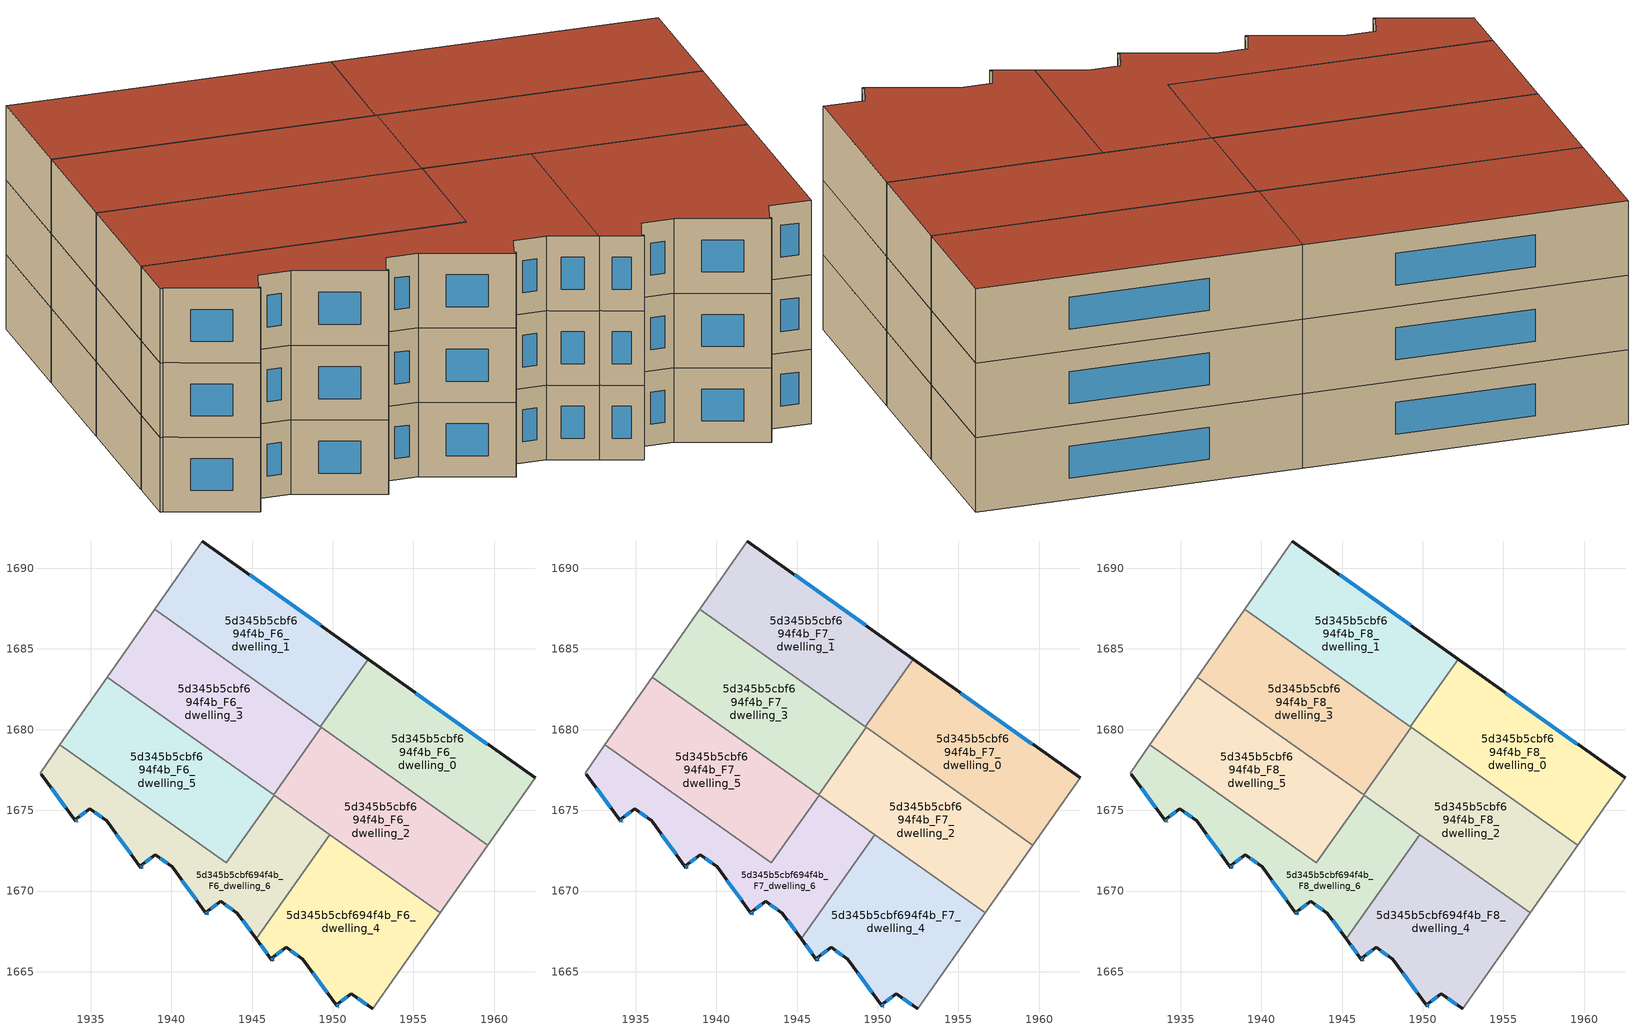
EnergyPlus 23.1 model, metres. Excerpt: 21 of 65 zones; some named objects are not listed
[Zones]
5d345b5cbf694f4b_F6_dwelling_0
 floor to 5d345b5cbf694f4b_F5_dwelling_0 (EU_floor_Construction): 1962.53,1677.01 1959.62,1672.85 1949.24,1680.19 1952.2,1684.37 z18
 wall outside (EU_wall_Construction): 1962.53,1677.01 1952.2,1684.37 z18:21
 wall to 5d345b5cbf694f4b_F6_dwelling_1 (EU_wall_Construction): 1952.2,1684.37 1949.24,1680.19 z18:21
 wall adiabatic (EU_wall_Construction): 1959.62,1672.85 1962.53,1677.01 z18:21
 wall to 5d345b5cbf694f4b_F6_dwelling_2 (EU_wall_Construction): 1949.3,1680.14 1959.62,1672.85 z18:21
 wall to 5d345b5cbf694f4b_F6_dwelling_3 (EU_wall_Construction): 1949.24,1680.19 1949.3,1680.14 z18:21
 window (EU_Window_Construction): 1959.58,1679.11 1955.15,1682.27 z18.86:20.14
5d345b5cbf694f4b_F6_dwelling_1
 floor to 5d345b5cbf694f4b_F5_dwelling_1 (EU_floor_Construction): 1952.2,1684.37 1949.24,1680.19 1938.97,1687.45 1941.93,1691.68 z18
 wall outside (EU_wall_Construction): 1952.2,1684.37 1941.93,1691.68 z18:21
 wall adiabatic (EU_wall_Construction): 1941.93,1691.68 1938.97,1687.45 z18:21
 wall to 5d345b5cbf694f4b_F6_dwelling_3 (EU_wall_Construction): 1938.97,1687.45 1949.24,1680.19 z18:21
 window (EU_Window_Construction): 1949.26,1686.46 1944.86,1689.59 z18.86:20.14
5d345b5cbf694f4b_F6_dwelling_2
 floor to 5d345b5cbf694f4b_F5_dwelling_2 (EU_floor_Construction): 1959.62,1672.85 1956.67,1668.65 1946.34,1675.96 1949.3,1680.14 z18
 wall to 5d345b5cbf694f4b_F6_dwelling_3 (EU_wall_Construction): 1949.3,1680.14 1946.34,1675.96 z18:21
 wall adiabatic (EU_wall_Construction): 1956.67,1668.65 1959.62,1672.85 z18:21
 wall to 5d345b5cbf694f4b_F6_dwelling_4 (EU_wall_Construction): 1949.82,1673.5 1956.67,1668.65 z18:21
 wall to 5d345b5cbf694f4b_F6_dwelling_6 (EU_wall_Construction): 1946.36,1675.95 1949.82,1673.5 z18:21
 wall to 5d345b5cbf694f4b_F6_dwelling_5 (EU_wall_Construction): 1946.34,1675.96 1946.36,1675.95 z18:21
5d345b5cbf694f4b_F6_dwelling_3
 floor to 5d345b5cbf694f4b_F5_dwelling_3 (EU_floor_Construction): 1949.3,1680.14 1946.34,1675.96 1936.03,1683.25 1938.97,1687.45 z18
 wall adiabatic (EU_wall_Construction): 1938.97,1687.45 1936.03,1683.25 z18:21
 wall to 5d345b5cbf694f4b_F6_dwelling_5 (EU_wall_Construction): 1936.03,1683.25 1946.34,1675.96 z18:21
5d345b5cbf694f4b_F6_dwelling_4
 floor to 5d345b5cbf694f4b_F5_dwelling_4 (EU_floor_Construction): 1956.67,1668.65 1952.49,1662.7 1951.16,1663.64 1950.29,1663 1950.35,1662.91 1950.27,1662.86 1948.14,1665.77 1947.11,1666.5 1946.24,1665.86 1946.3,1665.78 1946.22,1665.72 1945.25,1667.05 1949.82,1673.5 z18
 wall outside (EU_wall_Construction): 1945.25,1667.05 1946.22,1665.72 1946.3,1665.78 1946.24,1665.86 1947.11,1666.5 1948.14,1665.77 1950.27,1662.86 1950.35,1662.91 1950.29,1663 1951.16,1663.64 1952.49,1662.7 z18:21
 wall to 5d345b5cbf694f4b_F6_dwelling_6 (EU_wall_Construction): 1949.82,1673.5 1945.25,1667.05 z18:21
 wall adiabatic (EU_wall_Construction): 1952.49,1662.7 1956.67,1668.65 z18:21
 window (EU_Window_Construction): 1950.29,1662.87 1950.33,1662.9 / 1948.75,1664.94 1949.66,1663.69 / 1947.4,1666.29 1947.85,1665.98 / 1946.49,1666.04 1946.86,1666.32 / 1946.28,1665.8 1946.26,1665.84 / 1946.24,1665.74 1946.28,1665.76 / 1945.53,1666.67 1945.94,1666.1 / 1951.54,1663.37 1952.11,1662.97 / 1950.54,1663.18 1950.91,1663.46 / 1950.33,1662.94 1950.31,1662.97 z18.86:20.14
5d345b5cbf694f4b_F6_dwelling_5
 floor to 5d345b5cbf694f4b_F5_dwelling_5 (EU_floor_Construction): 1946.36,1675.95 1943.4,1671.76 1933.09,1679.05 1936.03,1683.25 z18
 wall to 5d345b5cbf694f4b_F6_dwelling_6 (EU_wall_Construction): 1933.09,1679.05 1943.4,1671.76 1946.36,1675.95 z18:21
 wall adiabatic (EU_wall_Construction): 1936.03,1683.25 1933.09,1679.05 z18:21
5d345b5cbf694f4b_F6_dwelling_6
 floor to 5d345b5cbf694f4b_F5_dwelling_6 (EU_floor_Construction): 1946.36,1675.95 1949.82,1673.5 1945.25,1667.05 1944.09,1668.63 1943.06,1669.37 1942.19,1668.72 1942.25,1668.64 1942.17,1668.58 1940.04,1671.5 1939.01,1672.23 1938.14,1671.59 1938.2,1671.51 1938.12,1671.45 1935.99,1674.36 1934.96,1675.1 1934.09,1674.45 1934.15,1674.37 1934.07,1674.31 1931.94,1677.23 1931.86,1677.29 1933.09,1679.05 1943.4,1671.76 z18
 wall outside (EU_wall_Construction): 1931.94,1677.23 1934.07,1674.31 1934.15,1674.37 1934.09,1674.45 1934.96,1675.1 1935.99,1674.36 1938.12,1671.45 1938.2,1671.51 1938.14,1671.59 1939.01,1672.23 1940.04,1671.5 1942.17,1668.58 1942.25,1668.64 1942.19,1668.72 1943.06,1669.37 1944.09,1668.63 1945.25,1667.05 z18:21
 wall adiabatic (EU_wall_Construction): 1933.09,1679.05 1931.86,1677.29 1931.94,1677.23 z18:21
 window (EU_Window_Construction): 1942.44,1668.91 1942.81,1669.18 / 1942.23,1668.67 1942.21,1668.7 / 1942.19,1668.6 1942.23,1668.63 / 1940.65,1670.67 1941.56,1669.42 / 1939.3,1672.02 1939.75,1671.71 / 1938.39,1671.77 1938.76,1672.05 / 1938.18,1671.53 1938.16,1671.57 / 1938.14,1671.47 1938.18,1671.49 / 1936.6,1673.53 1937.51,1672.28 / 1935.25,1674.89 1935.7,1674.57 / 1934.34,1674.64 1934.71,1674.91 / 1934.13,1674.4 1934.11,1674.43 / 1934.09,1674.33 1934.13,1674.36 / 1932.55,1676.4 1933.46,1675.15 / 1944.42,1668.18 1944.92,1667.5 / 1943.35,1669.16 1943.8,1668.84 z18.86:20.14
5d345b5cbf694f4b_F7_dwelling_0
 floor to 5d345b5cbf694f4b_F6_dwelling_0 (EU_floor_Construction): 1962.53,1677.01 1959.62,1672.85 1949.24,1680.19 1952.2,1684.37 z21
 wall outside (EU_wall_Construction): 1962.53,1677.01 1952.2,1684.37 z21:24
 wall to 5d345b5cbf694f4b_F7_dwelling_1 (EU_wall_Construction): 1952.2,1684.37 1949.24,1680.19 z21:24
 wall adiabatic (EU_wall_Construction): 1959.62,1672.85 1962.53,1677.01 z21:24
 wall to 5d345b5cbf694f4b_F7_dwelling_2 (EU_wall_Construction): 1949.3,1680.14 1959.62,1672.85 z21:24
 wall to 5d345b5cbf694f4b_F7_dwelling_3 (EU_wall_Construction): 1949.24,1680.19 1949.3,1680.14 z21:24
 window (EU_Window_Construction): 1959.58,1679.11 1955.15,1682.27 z21.86:23.14
5d345b5cbf694f4b_F7_dwelling_1
 floor to 5d345b5cbf694f4b_F6_dwelling_1 (EU_floor_Construction): 1952.2,1684.37 1949.24,1680.19 1938.97,1687.45 1941.93,1691.68 z21
 wall outside (EU_wall_Construction): 1952.2,1684.37 1941.93,1691.68 z21:24
 wall adiabatic (EU_wall_Construction): 1941.93,1691.68 1938.97,1687.45 z21:24
 wall to 5d345b5cbf694f4b_F7_dwelling_3 (EU_wall_Construction): 1938.97,1687.45 1949.24,1680.19 z21:24
 window (EU_Window_Construction): 1949.26,1686.46 1944.86,1689.59 z21.86:23.14
5d345b5cbf694f4b_F7_dwelling_2
 floor to 5d345b5cbf694f4b_F6_dwelling_2 (EU_floor_Construction): 1959.62,1672.85 1956.67,1668.65 1946.34,1675.96 1949.3,1680.14 z21
 wall to 5d345b5cbf694f4b_F7_dwelling_3 (EU_wall_Construction): 1949.3,1680.14 1946.34,1675.96 z21:24
 wall adiabatic (EU_wall_Construction): 1956.67,1668.65 1959.62,1672.85 z21:24
 wall to 5d345b5cbf694f4b_F7_dwelling_4 (EU_wall_Construction): 1949.82,1673.5 1956.67,1668.65 z21:24
 wall to 5d345b5cbf694f4b_F7_dwelling_6 (EU_wall_Construction): 1946.36,1675.95 1949.82,1673.5 z21:24
 wall to 5d345b5cbf694f4b_F7_dwelling_5 (EU_wall_Construction): 1946.34,1675.96 1946.36,1675.95 z21:24
5d345b5cbf694f4b_F7_dwelling_3
 floor to 5d345b5cbf694f4b_F6_dwelling_3 (EU_floor_Construction): 1949.3,1680.14 1946.34,1675.96 1936.03,1683.25 1938.97,1687.45 z21
 wall adiabatic (EU_wall_Construction): 1938.97,1687.45 1936.03,1683.25 z21:24
 wall to 5d345b5cbf694f4b_F7_dwelling_5 (EU_wall_Construction): 1936.03,1683.25 1946.34,1675.96 z21:24
5d345b5cbf694f4b_F7_dwelling_4
 floor to 5d345b5cbf694f4b_F6_dwelling_4 (EU_floor_Construction): 1956.67,1668.65 1952.49,1662.7 1951.16,1663.64 1950.29,1663 1950.35,1662.91 1950.27,1662.86 1948.14,1665.77 1947.11,1666.5 1946.24,1665.86 1946.3,1665.78 1946.22,1665.72 1945.25,1667.05 1949.82,1673.5 z21
 wall outside (EU_wall_Construction): 1945.25,1667.05 1946.22,1665.72 1946.3,1665.78 1946.24,1665.86 1947.11,1666.5 1948.14,1665.77 1950.27,1662.86 1950.35,1662.91 1950.29,1663 1951.16,1663.64 1952.49,1662.7 z21:24
 wall to 5d345b5cbf694f4b_F7_dwelling_6 (EU_wall_Construction): 1949.82,1673.5 1945.25,1667.05 z21:24
 wall adiabatic (EU_wall_Construction): 1952.49,1662.7 1956.67,1668.65 z21:24
 window (EU_Window_Construction): 1950.29,1662.87 1950.33,1662.9 / 1948.75,1664.94 1949.66,1663.69 / 1947.4,1666.29 1947.85,1665.98 / 1946.49,1666.04 1946.86,1666.32 / 1946.28,1665.8 1946.26,1665.84 / 1946.24,1665.74 1946.28,1665.76 / 1945.53,1666.67 1945.94,1666.1 / 1951.54,1663.37 1952.11,1662.97 / 1950.54,1663.18 1950.91,1663.46 / 1950.33,1662.94 1950.31,1662.97 z21.86:23.14
5d345b5cbf694f4b_F7_dwelling_5
 floor to 5d345b5cbf694f4b_F6_dwelling_5 (EU_floor_Construction): 1946.36,1675.95 1943.4,1671.76 1933.09,1679.05 1936.03,1683.25 z21
 wall to 5d345b5cbf694f4b_F7_dwelling_6 (EU_wall_Construction): 1933.09,1679.05 1943.4,1671.76 1946.36,1675.95 z21:24
 wall adiabatic (EU_wall_Construction): 1936.03,1683.25 1933.09,1679.05 z21:24
5d345b5cbf694f4b_F7_dwelling_6
 floor to 5d345b5cbf694f4b_F6_dwelling_6 (EU_floor_Construction): 1946.36,1675.95 1949.82,1673.5 1945.25,1667.05 1944.09,1668.63 1943.06,1669.37 1942.19,1668.72 1942.25,1668.64 1942.17,1668.58 1940.04,1671.5 1939.01,1672.23 1938.14,1671.59 1938.2,1671.51 1938.12,1671.45 1935.99,1674.36 1934.96,1675.1 1934.09,1674.45 1934.15,1674.37 1934.07,1674.31 1931.94,1677.23 1931.86,1677.29 1933.09,1679.05 1943.4,1671.76 z21
 wall outside (EU_wall_Construction): 1931.94,1677.23 1934.07,1674.31 1934.15,1674.37 1934.09,1674.45 1934.96,1675.1 1935.99,1674.36 1938.12,1671.45 1938.2,1671.51 1938.14,1671.59 1939.01,1672.23 1940.04,1671.5 1942.17,1668.58 1942.25,1668.64 1942.19,1668.72 1943.06,1669.37 1944.09,1668.63 1945.25,1667.05 z21:24
 wall adiabatic (EU_wall_Construction): 1933.09,1679.05 1931.86,1677.29 1931.94,1677.23 z21:24
 window (EU_Window_Construction): 1942.44,1668.91 1942.81,1669.18 / 1942.23,1668.67 1942.21,1668.7 / 1942.19,1668.6 1942.23,1668.63 / 1940.65,1670.67 1941.56,1669.42 / 1939.3,1672.02 1939.75,1671.71 / 1938.39,1671.77 1938.76,1672.05 / 1938.18,1671.53 1938.16,1671.57 / 1938.14,1671.47 1938.18,1671.49 / 1936.6,1673.53 1937.51,1672.28 / 1935.25,1674.89 1935.7,1674.57 / 1934.34,1674.64 1934.71,1674.91 / 1934.13,1674.4 1934.11,1674.43 / 1934.09,1674.33 1934.13,1674.36 / 1932.55,1676.4 1933.46,1675.15 / 1944.42,1668.18 1944.92,1667.5 / 1943.35,1669.16 1943.8,1668.84 z21.86:23.14
5d345b5cbf694f4b_F8_dwelling_0
 floor to 5d345b5cbf694f4b_F7_dwelling_0 (EU_floor_Construction): 1962.53,1677.01 1959.62,1672.85 1949.24,1680.19 1952.2,1684.37 z24
 wall outside (EU_wall_Construction): 1962.53,1677.01 1952.2,1684.37 z24:27
 wall to 5d345b5cbf694f4b_F8_dwelling_1 (EU_wall_Construction): 1952.2,1684.37 1949.24,1680.19 z24:27
 wall adiabatic (EU_wall_Construction): 1959.62,1672.85 1962.53,1677.01 z24:27
 wall to 5d345b5cbf694f4b_F8_dwelling_2 (EU_wall_Construction): 1949.3,1680.14 1959.62,1672.85 z24:27
 wall to 5d345b5cbf694f4b_F8_dwelling_3 (EU_wall_Construction): 1949.24,1680.19 1949.3,1680.14 z24:27
 window (EU_Window_Construction): 1959.58,1679.11 1955.15,1682.27 z24.86:26.14
 roof outside (EU_roof_Construction): 1959.62,1672.85 1962.53,1677.01 1952.2,1684.37 1949.24,1680.19 z27
5d345b5cbf694f4b_F8_dwelling_1
 floor to 5d345b5cbf694f4b_F7_dwelling_1 (EU_floor_Construction): 1952.2,1684.37 1949.24,1680.19 1938.97,1687.45 1941.93,1691.68 z24
 wall outside (EU_wall_Construction): 1952.2,1684.37 1941.93,1691.68 z24:27
 wall adiabatic (EU_wall_Construction): 1941.93,1691.68 1938.97,1687.45 z24:27
 wall to 5d345b5cbf694f4b_F8_dwelling_3 (EU_wall_Construction): 1938.97,1687.45 1949.24,1680.19 z24:27
 window (EU_Window_Construction): 1949.26,1686.46 1944.86,1689.59 z24.86:26.14
 roof outside (EU_roof_Construction): 1949.24,1680.19 1952.2,1684.37 1941.93,1691.68 1938.97,1687.45 z27
5d345b5cbf694f4b_F8_dwelling_2
 floor to 5d345b5cbf694f4b_F7_dwelling_2 (EU_floor_Construction): 1959.62,1672.85 1956.67,1668.65 1946.34,1675.96 1949.3,1680.14 z24
 wall to 5d345b5cbf694f4b_F8_dwelling_3 (EU_wall_Construction): 1949.3,1680.14 1946.34,1675.96 z24:27
 wall adiabatic (EU_wall_Construction): 1956.67,1668.65 1959.62,1672.85 z24:27
 wall to 5d345b5cbf694f4b_F8_dwelling_4 (EU_wall_Construction): 1949.82,1673.5 1956.67,1668.65 z24:27
 wall to 5d345b5cbf694f4b_F8_dwelling_6 (EU_wall_Construction): 1946.36,1675.95 1949.82,1673.5 z24:27
 wall to 5d345b5cbf694f4b_F8_dwelling_5 (EU_wall_Construction): 1946.34,1675.96 1946.36,1675.95 z24:27
 roof outside (EU_roof_Construction): 1956.67,1668.65 1959.62,1672.85 1949.3,1680.14 1946.34,1675.96 z27
5d345b5cbf694f4b_F8_dwelling_3
 floor to 5d345b5cbf694f4b_F7_dwelling_3 (EU_floor_Construction): 1949.3,1680.14 1946.34,1675.96 1936.03,1683.25 1938.97,1687.45 z24
 wall adiabatic (EU_wall_Construction): 1938.97,1687.45 1936.03,1683.25 z24:27
 wall to 5d345b5cbf694f4b_F8_dwelling_5 (EU_wall_Construction): 1936.03,1683.25 1946.34,1675.96 z24:27
 roof outside (EU_roof_Construction): 1946.34,1675.96 1949.3,1680.14 1938.97,1687.45 1936.03,1683.25 z27
5d345b5cbf694f4b_F8_dwelling_4
 floor to 5d345b5cbf694f4b_F7_dwelling_4 (EU_floor_Construction): 1956.67,1668.65 1952.49,1662.7 1951.16,1663.64 1950.29,1663 1950.35,1662.91 1950.27,1662.86 1948.14,1665.77 1947.11,1666.5 1946.24,1665.86 1946.3,1665.78 1946.22,1665.72 1945.25,1667.05 1949.82,1673.5 z24
 wall outside (EU_wall_Construction): 1945.25,1667.05 1946.22,1665.72 1946.3,1665.78 1946.24,1665.86 1947.11,1666.5 1948.14,1665.77 1950.27,1662.86 1950.35,1662.91 1950.29,1663 1951.16,1663.64 1952.49,1662.7 z24:27
 wall to 5d345b5cbf694f4b_F8_dwelling_6 (EU_wall_Construction): 1949.82,1673.5 1945.25,1667.05 z24:27
 wall adiabatic (EU_wall_Construction): 1952.49,1662.7 1956.67,1668.65 z24:27
 window (EU_Window_Construction): 1950.29,1662.87 1950.33,1662.9 / 1948.75,1664.94 1949.66,1663.69 / 1947.4,1666.29 1947.85,1665.98 / 1946.49,1666.04 1946.86,1666.32 / 1946.28,1665.8 1946.26,1665.84 / 1946.24,1665.74 1946.28,1665.76 / 1945.53,1666.67 1945.94,1666.1 / 1951.54,1663.37 1952.11,1662.97 / 1950.54,1663.18 1950.91,1663.46 / 1950.33,1662.94 1950.31,1662.97 z24.86:26.14
 roof outside (EU_roof_Construction): 1952.49,1662.7 1956.67,1668.65 1949.82,1673.5 1945.25,1667.05 1946.22,1665.72 1946.3,1665.78 1946.24,1665.86 1947.11,1666.5 1948.14,1665.77 1950.27,1662.86 1950.35,1662.91 1950.29,1663 1951.16,1663.64 z27
5d345b5cbf694f4b_F8_dwelling_5
 floor to 5d345b5cbf694f4b_F7_dwelling_5 (EU_floor_Construction): 1946.36,1675.95 1943.4,1671.76 1933.09,1679.05 1936.03,1683.25 z24
 wall to 5d345b5cbf694f4b_F8_dwelling_6 (EU_wall_Construction): 1933.09,1679.05 1943.4,1671.76 1946.36,1675.95 z24:27
 wall adiabatic (EU_wall_Construction): 1936.03,1683.25 1933.09,1679.05 z24:27
 roof outside (EU_roof_Construction): 1943.4,1671.76 1946.36,1675.95 1936.03,1683.25 1933.09,1679.05 z27
5d345b5cbf694f4b_F8_dwelling_6
 floor to 5d345b5cbf694f4b_F7_dwelling_6 (EU_floor_Construction): 1946.36,1675.95 1949.82,1673.5 1945.25,1667.05 1944.09,1668.63 1943.06,1669.37 1942.19,1668.72 1942.25,1668.64 1942.17,1668.58 1940.04,1671.5 1939.01,1672.23 1938.14,1671.59 1938.2,1671.51 1938.12,1671.45 1935.99,1674.36 1934.96,1675.1 1934.09,1674.45 1934.15,1674.37 1934.07,1674.31 1931.94,1677.23 1931.86,1677.29 1933.09,1679.05 1943.4,1671.76 z24
 wall outside (EU_wall_Construction): 1931.94,1677.23 1934.07,1674.31 1934.15,1674.37 1934.09,1674.45 1934.96,1675.1 1935.99,1674.36 1938.12,1671.45 1938.2,1671.51 1938.14,1671.59 1939.01,1672.23 1940.04,1671.5 1942.17,1668.58 1942.25,1668.64 1942.19,1668.72 1943.06,1669.37 1944.09,1668.63 1945.25,1667.05 z24:27
 wall adiabatic (EU_wall_Construction): 1933.09,1679.05 1931.86,1677.29 1931.94,1677.23 z24:27
 window (EU_Window_Construction): 1942.44,1668.91 1942.81,1669.18 / 1942.23,1668.67 1942.21,1668.7 / 1942.19,1668.6 1942.23,1668.63 / 1940.65,1670.67 1941.56,1669.42 / 1939.3,1672.02 1939.75,1671.71 / 1938.39,1671.77 1938.76,1672.05 / 1938.18,1671.53 1938.16,1671.57 / 1938.14,1671.47 1938.18,1671.49 / 1936.6,1673.53 1937.51,1672.28 / 1935.25,1674.89 1935.7,1674.57 / 1934.34,1674.64 1934.71,1674.91 / 1934.13,1674.4 1934.11,1674.43 / 1934.09,1674.33 1934.13,1674.36 / 1932.55,1676.4 1933.46,1675.15 / 1944.42,1668.18 1944.92,1667.5 / 1943.35,1669.16 1943.8,1668.84 z24.86:26.14
 roof outside (EU_roof_Construction): 1945.25,1667.05 1949.82,1673.5 1946.36,1675.95 1943.4,1671.76 1933.09,1679.05 1931.86,1677.29 1931.94,1677.23 1934.07,1674.31 1934.15,1674.37 1934.09,1674.45 1934.96,1675.1 1935.99,1674.36 1938.12,1671.45 1938.2,1671.51 1938.14,1671.59 1939.01,1672.23 1940.04,1671.5 1942.17,1668.58 1942.25,1668.64 1942.19,1668.72 1943.06,1669.37 1944.09,1668.63 z27
[Building]
EU S2 Campaign: North Axis=0; Terrain=City; Solar Distribution=FullExterior
[Site:Location]
Helsinki-Vantaa.AP: Latitude=60.317; Longitude=24.963; Time Zone=2; Elevation=54.6
[SizingPeriod:WeatherFileDays]
AnnualSizingPeriod: Begin Month=1; Begin Day of Month=1; End Month=12; End Day of Month=31; Day of Week for Start Day=Monday; Use Weather File Daylight Saving Period=No; Use Weather File Rain and Snow Indicators=No
[MATERIAL]
EU_InternalMass_Material: Roughness=MediumRough; Thickness=0.1; Conductivity=1; Density=1800; Specific Heat=900; Thermal Absorptance=0.9; Solar Absorptance=0.7; Visible Absorptance=0.7
[MATERIAL:NOMASS] Roughness=MediumRough; Thermal Absorptance=0.9; Solar Absorptance=0.7; Visible Absorptance=0.7
Name | Thermal Resistance
EU_wall_NoMass | 5.91765
EU_roof_NoMass | 11.1778
EU_floor_NoMass | 6.2875
[WINDOWMATERIAL:SIMPLEGLAZINGSYSTEM]
EU_Window_SimpleGlazing: UFactor=0.994035; Solar Heat Gain Coefficient=0.7; Visible Transmittance=0.7
[CONSTRUCTION]
EU_wall_Construction: EU_wall_NoMass
EU_roof_Construction: EU_roof_NoMass
EU_floor_Construction: EU_floor_NoMass
EU_Window_Construction: EU_Window_SimpleGlazing
EU_InternalMass_Construction: EU_InternalMass_Material
[ZONE] Type=1; Multiplier=1; Ceiling Height=autocalculate; Floor Area=autocalculate; Part of Total Floor Area=Yes
Name | Volume
5d345b5cbf694f4b_F6_dwelling_0; 5d345b5cbf694f4b_F7_dwelling_0; 5d345b5cbf694f4b_F8_dwelling_0 | 194.369
5d345b5cbf694f4b_F6_dwelling_1; 5d345b5cbf694f4b_F7_dwelling_1; 5d345b5cbf694f4b_F8_dwelling_1 | 194.375
5d345b5cbf694f4b_F6_dwelling_2; 5d345b5cbf694f4b_F7_dwelling_2; 5d345b5cbf694f4b_F8_dwelling_2 | 194.376
5d345b5cbf694f4b_F6_dwelling_3; 5d345b5cbf694f4b_F7_dwelling_3; 5d345b5cbf694f4b_F8_dwelling_3 | 194.366
5d345b5cbf694f4b_F6_dwelling_4; 5d345b5cbf694f4b_F7_dwelling_4; 5d345b5cbf694f4b_F8_dwelling_4 | 194.38
5d345b5cbf694f4b_F6_dwelling_5; 5d345b5cbf694f4b_F7_dwelling_5; 5d345b5cbf694f4b_F8_dwelling_5 | 194.379
5d345b5cbf694f4b_F6_dwelling_6; 5d345b5cbf694f4b_F7_dwelling_6; 5d345b5cbf694f4b_F8_dwelling_6 | 194.371
[INTERNALMASS] Construction=EU_InternalMass_Construction
Name | Zone or ZoneList | Surface Area
5d345b5cbf694f4b_F6_dwelling_0_EU_InternalMass | 5d345b5cbf694f4b_F6_dwelling_0 | 64.7883
5d345b5cbf694f4b_F6_dwelling_1_EU_InternalMass | 5d345b5cbf694f4b_F6_dwelling_1 | 64.791
5d345b5cbf694f4b_F6_dwelling_2_EU_InternalMass | 5d345b5cbf694f4b_F6_dwelling_2 | 64.7912
5d345b5cbf694f4b_F6_dwelling_3_EU_InternalMass | 5d345b5cbf694f4b_F6_dwelling_3 | 64.7876
5d345b5cbf694f4b_F6_dwelling_4_EU_InternalMass | 5d345b5cbf694f4b_F6_dwelling_4 | 64.7935
5d345b5cbf694f4b_F6_dwelling_5_EU_InternalMass | 5d345b5cbf694f4b_F6_dwelling_5 | 64.7917
5d345b5cbf694f4b_F6_dwelling_6_EU_InternalMass | 5d345b5cbf694f4b_F6_dwelling_6 | 64.79
5d345b5cbf694f4b_F7_dwelling_0_EU_InternalMass | 5d345b5cbf694f4b_F7_dwelling_0 | 64.7883
5d345b5cbf694f4b_F7_dwelling_1_EU_InternalMass | 5d345b5cbf694f4b_F7_dwelling_1 | 64.791
5d345b5cbf694f4b_F7_dwelling_2_EU_InternalMass | 5d345b5cbf694f4b_F7_dwelling_2 | 64.7912
5d345b5cbf694f4b_F7_dwelling_3_EU_InternalMass | 5d345b5cbf694f4b_F7_dwelling_3 | 64.7876
5d345b5cbf694f4b_F7_dwelling_4_EU_InternalMass | 5d345b5cbf694f4b_F7_dwelling_4 | 64.7935
5d345b5cbf694f4b_F7_dwelling_5_EU_InternalMass | 5d345b5cbf694f4b_F7_dwelling_5 | 64.7917
5d345b5cbf694f4b_F7_dwelling_6_EU_InternalMass | 5d345b5cbf694f4b_F7_dwelling_6 | 64.79
5d345b5cbf694f4b_F8_dwelling_0_EU_InternalMass | 5d345b5cbf694f4b_F8_dwelling_0 | 64.7883
5d345b5cbf694f4b_F8_dwelling_1_EU_InternalMass | 5d345b5cbf694f4b_F8_dwelling_1 | 64.791
5d345b5cbf694f4b_F8_dwelling_2_EU_InternalMass | 5d345b5cbf694f4b_F8_dwelling_2 | 64.7912
5d345b5cbf694f4b_F8_dwelling_3_EU_InternalMass | 5d345b5cbf694f4b_F8_dwelling_3 | 64.7876
5d345b5cbf694f4b_F8_dwelling_4_EU_InternalMass | 5d345b5cbf694f4b_F8_dwelling_4 | 64.7935
5d345b5cbf694f4b_F8_dwelling_5_EU_InternalMass | 5d345b5cbf694f4b_F8_dwelling_5 | 64.7917
5d345b5cbf694f4b_F8_dwelling_6_EU_InternalMass | 5d345b5cbf694f4b_F8_dwelling_6 | 64.79
[OTHEREQUIPMENT] Fuel Type=Electricity; Design Level Calculation Method=Watts/Area; Power per Zone Floor Area=1; Fraction Latent=0; Fraction Radiant=0; Fraction Lost=0; Carbon Dioxide Generation Rate=0; EndUse Subcategory=EU_Step8_InternalGains
Name | Zone or ZoneList or Space or SpaceList | Schedule
EU_Step8_InternalGain_5d345b5cbf694f4b_F6_dwelling_0_f000 | 5d345b5cbf694f4b_F6_dwelling_0 | EU_Step8_GainSchedule_5d345b5cbf694f4b_F6_dwelling_0_f000
EU_Step8_InternalGain_5d345b5cbf694f4b_F6_dwelling_1_f000 | 5d345b5cbf694f4b_F6_dwelling_1 | EU_Step8_GainSchedule_5d345b5cbf694f4b_F6_dwelling_1_f000
EU_Step8_InternalGain_5d345b5cbf694f4b_F6_dwelling_2_f000 | 5d345b5cbf694f4b_F6_dwelling_2 | EU_Step8_GainSchedule_5d345b5cbf694f4b_F6_dwelling_2_f000
EU_Step8_InternalGain_5d345b5cbf694f4b_F6_dwelling_3_f000 | 5d345b5cbf694f4b_F6_dwelling_3 | EU_Step8_GainSchedule_5d345b5cbf694f4b_F6_dwelling_3_f000
EU_Step8_InternalGain_5d345b5cbf694f4b_F6_dwelling_4_f000 | 5d345b5cbf694f4b_F6_dwelling_4 | EU_Step8_GainSchedule_5d345b5cbf694f4b_F6_dwelling_4_f000
EU_Step8_InternalGain_5d345b5cbf694f4b_F6_dwelling_5_f000 | 5d345b5cbf694f4b_F6_dwelling_5 | EU_Step8_GainSchedule_5d345b5cbf694f4b_F6_dwelling_5_f000
EU_Step8_InternalGain_5d345b5cbf694f4b_F6_dwelling_6_f000 | 5d345b5cbf694f4b_F6_dwelling_6 | EU_Step8_GainSchedule_5d345b5cbf694f4b_F6_dwelling_6_f000
EU_Step8_InternalGain_5d345b5cbf694f4b_F7_dwelling_0_f000 | 5d345b5cbf694f4b_F7_dwelling_0 | EU_Step8_GainSchedule_5d345b5cbf694f4b_F7_dwelling_0_f000
EU_Step8_InternalGain_5d345b5cbf694f4b_F7_dwelling_1_f000 | 5d345b5cbf694f4b_F7_dwelling_1 | EU_Step8_GainSchedule_5d345b5cbf694f4b_F7_dwelling_1_f000
EU_Step8_InternalGain_5d345b5cbf694f4b_F7_dwelling_2_f000 | 5d345b5cbf694f4b_F7_dwelling_2 | EU_Step8_GainSchedule_5d345b5cbf694f4b_F7_dwelling_2_f000
EU_Step8_InternalGain_5d345b5cbf694f4b_F7_dwelling_3_f000 | 5d345b5cbf694f4b_F7_dwelling_3 | EU_Step8_GainSchedule_5d345b5cbf694f4b_F7_dwelling_3_f000
EU_Step8_InternalGain_5d345b5cbf694f4b_F7_dwelling_4_f000 | 5d345b5cbf694f4b_F7_dwelling_4 | EU_Step8_GainSchedule_5d345b5cbf694f4b_F7_dwelling_4_f000
EU_Step8_InternalGain_5d345b5cbf694f4b_F7_dwelling_5_f000 | 5d345b5cbf694f4b_F7_dwelling_5 | EU_Step8_GainSchedule_5d345b5cbf694f4b_F7_dwelling_5_f000
EU_Step8_InternalGain_5d345b5cbf694f4b_F7_dwelling_6_f000 | 5d345b5cbf694f4b_F7_dwelling_6 | EU_Step8_GainSchedule_5d345b5cbf694f4b_F7_dwelling_6_f000
EU_Step8_InternalGain_5d345b5cbf694f4b_F8_dwelling_0_f000 | 5d345b5cbf694f4b_F8_dwelling_0 | EU_Step8_GainSchedule_5d345b5cbf694f4b_F8_dwelling_0_f000
EU_Step8_InternalGain_5d345b5cbf694f4b_F8_dwelling_1_f000 | 5d345b5cbf694f4b_F8_dwelling_1 | EU_Step8_GainSchedule_5d345b5cbf694f4b_F8_dwelling_1_f000
EU_Step8_InternalGain_5d345b5cbf694f4b_F8_dwelling_2_f000 | 5d345b5cbf694f4b_F8_dwelling_2 | EU_Step8_GainSchedule_5d345b5cbf694f4b_F8_dwelling_2_f000
EU_Step8_InternalGain_5d345b5cbf694f4b_F8_dwelling_3_f000 | 5d345b5cbf694f4b_F8_dwelling_3 | EU_Step8_GainSchedule_5d345b5cbf694f4b_F8_dwelling_3_f000
EU_Step8_InternalGain_5d345b5cbf694f4b_F8_dwelling_4_f000 | 5d345b5cbf694f4b_F8_dwelling_4 | EU_Step8_GainSchedule_5d345b5cbf694f4b_F8_dwelling_4_f000
EU_Step8_InternalGain_5d345b5cbf694f4b_F8_dwelling_5_f000 | 5d345b5cbf694f4b_F8_dwelling_5 | EU_Step8_GainSchedule_5d345b5cbf694f4b_F8_dwelling_5_f000
EU_Step8_InternalGain_5d345b5cbf694f4b_F8_dwelling_6_f000 | 5d345b5cbf694f4b_F8_dwelling_6 | EU_Step8_GainSchedule_5d345b5cbf694f4b_F8_dwelling_6_f000
[ZONEVENTILATION:DESIGNFLOWRATE] Schedule=EU_AlwaysOn; Design Flow Rate Calculation Method=AirChanges/Hour; Air Changes per Hour=0.596421; Ventilation Type=Natural; Fan Pressure Rise=0; Fan Total Efficiency=1; Constant Term Coefficient=1; Temperature Term Coefficient=0; Velocity Term Coefficient=0; Velocity Squared Term Coefficient=0; Minimum Indoor Temperature=-100; Maximum Indoor Temperature=100; Delta Temperature=-100; Minimum Outdoor Temperature=-100; Maximum Outdoor Temperature=100; Maximum Wind Speed=40
Name | Zone or ZoneList or Space or SpaceList
EU_ConstantAir_5d345b5cbf694f4b_F6_dwelling_0 | 5d345b5cbf694f4b_F6_dwelling_0
EU_ConstantAir_5d345b5cbf694f4b_F6_dwelling_1 | 5d345b5cbf694f4b_F6_dwelling_1
EU_ConstantAir_5d345b5cbf694f4b_F6_dwelling_2 | 5d345b5cbf694f4b_F6_dwelling_2
EU_ConstantAir_5d345b5cbf694f4b_F6_dwelling_3 | 5d345b5cbf694f4b_F6_dwelling_3
EU_ConstantAir_5d345b5cbf694f4b_F6_dwelling_4 | 5d345b5cbf694f4b_F6_dwelling_4
EU_ConstantAir_5d345b5cbf694f4b_F6_dwelling_5 | 5d345b5cbf694f4b_F6_dwelling_5
EU_ConstantAir_5d345b5cbf694f4b_F6_dwelling_6 | 5d345b5cbf694f4b_F6_dwelling_6
EU_ConstantAir_5d345b5cbf694f4b_F7_dwelling_0 | 5d345b5cbf694f4b_F7_dwelling_0
EU_ConstantAir_5d345b5cbf694f4b_F7_dwelling_1 | 5d345b5cbf694f4b_F7_dwelling_1
EU_ConstantAir_5d345b5cbf694f4b_F7_dwelling_2 | 5d345b5cbf694f4b_F7_dwelling_2
EU_ConstantAir_5d345b5cbf694f4b_F7_dwelling_3 | 5d345b5cbf694f4b_F7_dwelling_3
EU_ConstantAir_5d345b5cbf694f4b_F7_dwelling_4 | 5d345b5cbf694f4b_F7_dwelling_4
EU_ConstantAir_5d345b5cbf694f4b_F7_dwelling_5 | 5d345b5cbf694f4b_F7_dwelling_5
EU_ConstantAir_5d345b5cbf694f4b_F7_dwelling_6 | 5d345b5cbf694f4b_F7_dwelling_6
EU_ConstantAir_5d345b5cbf694f4b_F8_dwelling_0 | 5d345b5cbf694f4b_F8_dwelling_0
EU_ConstantAir_5d345b5cbf694f4b_F8_dwelling_1 | 5d345b5cbf694f4b_F8_dwelling_1
EU_ConstantAir_5d345b5cbf694f4b_F8_dwelling_2 | 5d345b5cbf694f4b_F8_dwelling_2
EU_ConstantAir_5d345b5cbf694f4b_F8_dwelling_3 | 5d345b5cbf694f4b_F8_dwelling_3
EU_ConstantAir_5d345b5cbf694f4b_F8_dwelling_4 | 5d345b5cbf694f4b_F8_dwelling_4
EU_ConstantAir_5d345b5cbf694f4b_F8_dwelling_5 | 5d345b5cbf694f4b_F8_dwelling_5
EU_ConstantAir_5d345b5cbf694f4b_F8_dwelling_6 | 5d345b5cbf694f4b_F8_dwelling_6
[HVACTEMPLATE:ZONE:IDEALLOADSAIRSYSTEM] System Availability Schedule=EU_AlwaysOn; Maximum Heating Supply Air Temperature=50; Minimum Cooling Supply Air Temperature=13; Maximum Heating Supply Air Humidity Ratio=0.0156; Minimum Cooling Supply Air Humidity Ratio=0.0077; Heating Limit=NoLimit; Cooling Limit=NoLimit; Heating Availability Schedule=EU_AlwaysOn; Cooling Availability Schedule=EU_CoolingOff; Dehumidification Control Type=ConstantSensibleHeatRatio; Cooling Sensible Heat Ratio=0.7; Dehumidification Setpoint=60; Humidification Control Type=None; Humidification Setpoint=30; Outdoor Air Method=None; Outdoor Air Flow Rate per Person=0.00944; Outdoor Air Flow Rate per Zone Floor Area=0; Outdoor Air Flow Rate per Zone=0; Demand Controlled Ventilation Type=None; Outdoor Air Economizer Type=NoEconomizer; Heat Recovery Type=None; Sensible Heat Recovery Effectiveness=0.7; Latent Heat Recovery Effectiveness=0.65
Name | Template Thermostat
5d345b5cbf694f4b_F6_dwelling_0 | EU_HeatOnly_5d345b5cbf694f4b_F6_dwelling_0
5d345b5cbf694f4b_F6_dwelling_1 | EU_HeatOnly_5d345b5cbf694f4b_F6_dwelling_1
5d345b5cbf694f4b_F6_dwelling_2 | EU_HeatOnly_5d345b5cbf694f4b_F6_dwelling_2
5d345b5cbf694f4b_F6_dwelling_3 | EU_HeatOnly_5d345b5cbf694f4b_F6_dwelling_3
5d345b5cbf694f4b_F6_dwelling_4 | EU_HeatOnly_5d345b5cbf694f4b_F6_dwelling_4
5d345b5cbf694f4b_F6_dwelling_5 | EU_HeatOnly_5d345b5cbf694f4b_F6_dwelling_5
5d345b5cbf694f4b_F6_dwelling_6 | EU_HeatOnly_5d345b5cbf694f4b_F6_dwelling_6
5d345b5cbf694f4b_F7_dwelling_0 | EU_HeatOnly_5d345b5cbf694f4b_F7_dwelling_0
5d345b5cbf694f4b_F7_dwelling_1 | EU_HeatOnly_5d345b5cbf694f4b_F7_dwelling_1
5d345b5cbf694f4b_F7_dwelling_2 | EU_HeatOnly_5d345b5cbf694f4b_F7_dwelling_2
5d345b5cbf694f4b_F7_dwelling_3 | EU_HeatOnly_5d345b5cbf694f4b_F7_dwelling_3
5d345b5cbf694f4b_F7_dwelling_4 | EU_HeatOnly_5d345b5cbf694f4b_F7_dwelling_4
5d345b5cbf694f4b_F7_dwelling_5 | EU_HeatOnly_5d345b5cbf694f4b_F7_dwelling_5
5d345b5cbf694f4b_F7_dwelling_6 | EU_HeatOnly_5d345b5cbf694f4b_F7_dwelling_6
5d345b5cbf694f4b_F8_dwelling_0 | EU_HeatOnly_5d345b5cbf694f4b_F8_dwelling_0
5d345b5cbf694f4b_F8_dwelling_1 | EU_HeatOnly_5d345b5cbf694f4b_F8_dwelling_1
5d345b5cbf694f4b_F8_dwelling_2 | EU_HeatOnly_5d345b5cbf694f4b_F8_dwelling_2
5d345b5cbf694f4b_F8_dwelling_3 | EU_HeatOnly_5d345b5cbf694f4b_F8_dwelling_3
5d345b5cbf694f4b_F8_dwelling_4 | EU_HeatOnly_5d345b5cbf694f4b_F8_dwelling_4
5d345b5cbf694f4b_F8_dwelling_5 | EU_HeatOnly_5d345b5cbf694f4b_F8_dwelling_5
5d345b5cbf694f4b_F8_dwelling_6 | EU_HeatOnly_5d345b5cbf694f4b_F8_dwelling_6
[SIZING:ZONE] Zone Cooling Design Supply Air Temperature Input Method=SupplyAirTemperature; Zone Cooling Design Supply Air Temperature=13; Zone Heating Design Supply Air Temperature Input Method=SupplyAirTemperature; Zone Heating Design Supply Air Temperature=50; Zone Cooling Design Supply Air Humidity Ratio=0.008; Zone Heating Design Supply Air Humidity Ratio=0.008; Cooling Design Air Flow Method=DesignDay; Cooling Design Air Flow Rate=0; Cooling Minimum Air Flow per Zone Floor Area=0.000762; Cooling Minimum Air Flow=0; Cooling Minimum Air Flow Fraction=0.2; Heating Design Air Flow Method=DesignDay; Heating Design Air Flow Rate=0; Heating Maximum Air Flow per Zone Floor Area=0.002032; Heating Maximum Air Flow=0.141576; Heating Maximum Air Flow Fraction=0.3; Account for Dedicated Outdoor Air System=No; Dedicated Outdoor Air System Control Strategy=NeutralSupplyAir; Dedicated Outdoor Air Low Setpoint Temperature for Design=autosize; Dedicated Outdoor Air High Setpoint Temperature for Design=autosize; Zone Load Sizing Method=Sensible Load Only No Latent Load; Zone Latent Cooling Design Supply Air Humidity Ratio Input Method=HumidityRatioDifference; Zone Cooling Design Supply Air Humidity Ratio Difference=0.005; Zone Latent Heating Design Supply Air Humidity Ratio Input Method=HumidityRatioDifference; Zone Humidification Design Supply Air Humidity Ratio Difference=0.005
5d345b5cbf694f4b_F6_dwelling_0; 5d345b5cbf694f4b_F6_dwelling_1; 5d345b5cbf694f4b_F6_dwelling_2; 5d345b5cbf694f4b_F6_dwelling_3; 5d345b5cbf694f4b_F6_dwelling_4; 5d345b5cbf694f4b_F6_dwelling_5; 5d345b5cbf694f4b_F6_dwelling_6; 5d345b5cbf694f4b_F7_dwelling_0; 5d345b5cbf694f4b_F7_dwelling_1; 5d345b5cbf694f4b_F7_dwelling_2; 5d345b5cbf694f4b_F7_dwelling_3; 5d345b5cbf694f4b_F7_dwelling_4; 5d345b5cbf694f4b_F7_dwelling_5; 5d345b5cbf694f4b_F7_dwelling_6; 5d345b5cbf694f4b_F8_dwelling_0; 5d345b5cbf694f4b_F8_dwelling_1; 5d345b5cbf694f4b_F8_dwelling_2; 5d345b5cbf694f4b_F8_dwelling_3; 5d345b5cbf694f4b_F8_dwelling_4; 5d345b5cbf694f4b_F8_dwelling_5; 5d345b5cbf694f4b_F8_dwelling_6
[SCHEDULE:CONSTANT]
Name | Hourly Value
EU_AlwaysOn | 1
EU_CoolingOff | 0
[SCHEDULE:FILE] Column Number=1; Rows to Skip at Top=0; Number of Hours of Data=8760; Column Separator=Comma; Interpolate to Timestep=No; Minutes per Item=60; Adjust Schedule for Daylight Savings=Yes
Name | File
EU_Step8_GainSchedule_5d345b5cbf694f4b_F6_dwelling_0_f000 | ../../schedules/5d345b5cbf694f4b/5d345b5cbf694f4b_F6_dwelling_0_f000_gain.csv
EU_Step8_GainSchedule_5d345b5cbf694f4b_F6_dwelling_1_f000 | ../../schedules/5d345b5cbf694f4b/5d345b5cbf694f4b_F6_dwelling_1_f000_gain.csv
EU_Step8_GainSchedule_5d345b5cbf694f4b_F6_dwelling_2_f000 | ../../schedules/5d345b5cbf694f4b/5d345b5cbf694f4b_F6_dwelling_2_f000_gain.csv
EU_Step8_GainSchedule_5d345b5cbf694f4b_F6_dwelling_3_f000 | ../../schedules/5d345b5cbf694f4b/5d345b5cbf694f4b_F6_dwelling_3_f000_gain.csv
EU_Step8_GainSchedule_5d345b5cbf694f4b_F6_dwelling_4_f000 | ../../schedules/5d345b5cbf694f4b/5d345b5cbf694f4b_F6_dwelling_4_f000_gain.csv
EU_Step8_GainSchedule_5d345b5cbf694f4b_F6_dwelling_5_f000 | ../../schedules/5d345b5cbf694f4b/5d345b5cbf694f4b_F6_dwelling_5_f000_gain.csv
EU_Step8_GainSchedule_5d345b5cbf694f4b_F6_dwelling_6_f000 | ../../schedules/5d345b5cbf694f4b/5d345b5cbf694f4b_F6_dwelling_6_f000_gain.csv
EU_Step8_GainSchedule_5d345b5cbf694f4b_F7_dwelling_0_f000 | ../../schedules/5d345b5cbf694f4b/5d345b5cbf694f4b_F7_dwelling_0_f000_gain.csv
EU_Step8_GainSchedule_5d345b5cbf694f4b_F7_dwelling_1_f000 | ../../schedules/5d345b5cbf694f4b/5d345b5cbf694f4b_F7_dwelling_1_f000_gain.csv
EU_Step8_GainSchedule_5d345b5cbf694f4b_F7_dwelling_2_f000 | ../../schedules/5d345b5cbf694f4b/5d345b5cbf694f4b_F7_dwelling_2_f000_gain.csv
EU_Step8_GainSchedule_5d345b5cbf694f4b_F7_dwelling_3_f000 | ../../schedules/5d345b5cbf694f4b/5d345b5cbf694f4b_F7_dwelling_3_f000_gain.csv
EU_Step8_GainSchedule_5d345b5cbf694f4b_F7_dwelling_4_f000 | ../../schedules/5d345b5cbf694f4b/5d345b5cbf694f4b_F7_dwelling_4_f000_gain.csv
EU_Step8_GainSchedule_5d345b5cbf694f4b_F7_dwelling_5_f000 | ../../schedules/5d345b5cbf694f4b/5d345b5cbf694f4b_F7_dwelling_5_f000_gain.csv
EU_Step8_GainSchedule_5d345b5cbf694f4b_F7_dwelling_6_f000 | ../../schedules/5d345b5cbf694f4b/5d345b5cbf694f4b_F7_dwelling_6_f000_gain.csv
EU_Step8_GainSchedule_5d345b5cbf694f4b_F8_dwelling_0_f000 | ../../schedules/5d345b5cbf694f4b/5d345b5cbf694f4b_F8_dwelling_0_f000_gain.csv
EU_Step8_GainSchedule_5d345b5cbf694f4b_F8_dwelling_1_f000 | ../../schedules/5d345b5cbf694f4b/5d345b5cbf694f4b_F8_dwelling_1_f000_gain.csv
EU_Step8_GainSchedule_5d345b5cbf694f4b_F8_dwelling_2_f000 | ../../schedules/5d345b5cbf694f4b/5d345b5cbf694f4b_F8_dwelling_2_f000_gain.csv
EU_Step8_GainSchedule_5d345b5cbf694f4b_F8_dwelling_3_f000 | ../../schedules/5d345b5cbf694f4b/5d345b5cbf694f4b_F8_dwelling_3_f000_gain.csv
EU_Step8_GainSchedule_5d345b5cbf694f4b_F8_dwelling_4_f000 | ../../schedules/5d345b5cbf694f4b/5d345b5cbf694f4b_F8_dwelling_4_f000_gain.csv
EU_Step8_GainSchedule_5d345b5cbf694f4b_F8_dwelling_5_f000 | ../../schedules/5d345b5cbf694f4b/5d345b5cbf694f4b_F8_dwelling_5_f000_gain.csv
EU_Step8_GainSchedule_5d345b5cbf694f4b_F8_dwelling_6_f000 | ../../schedules/5d345b5cbf694f4b/5d345b5cbf694f4b_F8_dwelling_6_f000_gain.csv
